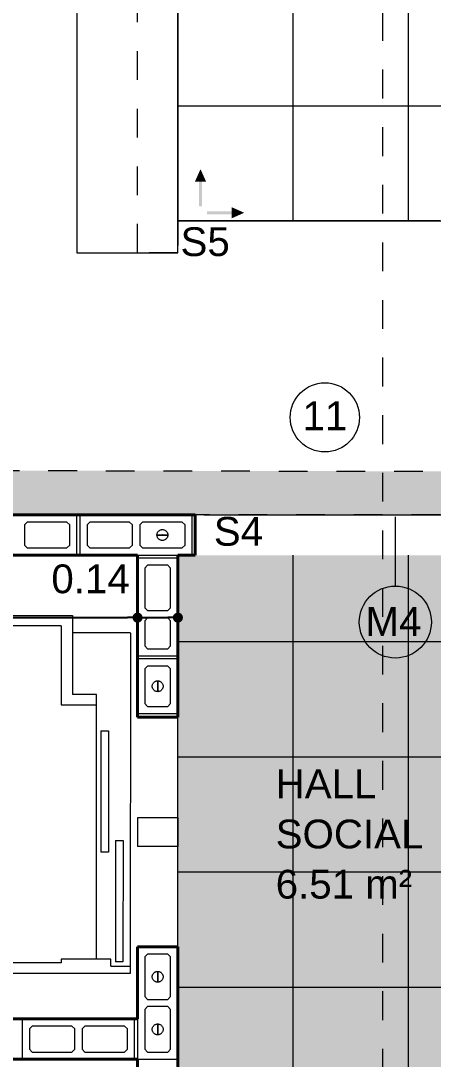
# Model space of a CAD drawing. Header units: millimetres. Extents: x 173 to 410, y -14 to 183.
# Drawn here: x 348.395 to 349.827, y -2.53 to 1.075 of the extents above; entities that cross this region are included whole.
import ezdxf
from ezdxf.enums import TextEntityAlignment as Align

# ---------------------------------------------------------------- set-up
doc = ezdxf.new("R2010")
doc.units = ezdxf.units.MM
doc.linetypes.add('DASHDOT', pattern=[1, 0.5, -0.25, 0, -0.25])
doc.linetypes.add('HIDDEN', pattern=[0.05, 0.025, -0.025])
doc.layers.get('0').update_dxf_attribs({"color": 4})
for name, color, linetype, lineweight in [('ARQ Alvenaria', 201, 'Continuous', 40), ('ARQ Anotações', 2, 'Continuous', 5), ('ARQ Caixilharia', 140, 'Continuous', 9), ('ARQ Eixos', 8, 'DASHDOT', 5), ('ARQ Equipamento', 4, 'Continuous', 18), ('ARQ Hachuras', 8, 'Continuous', 5), ('ARQ Projeções', 144, 'HIDDEN', 5), ('ARQ Visto', 152, 'Continuous', 13)]:
    doc.layers.add(name, color=color, linetype=linetype, lineweight=lineweight)
doc.layers.add('ARQ Forros', color=7, linetype='HIDDEN', lineweight=5, true_color=0xcacaca)
doc.layers.add('ARQ Pisos', color=9, linetype='Continuous', lineweight=5, true_color=0x808080)
doc.styles.get("Standard").update_dxf_attribs({"font": 'arial.ttf'})
doc.dimstyles.new('Executivo 1-50', dxfattribs={"dimtxt": 0.1, "dimasz": 0.035, "dimexe": 0, "dimexo": 0.0625, "dimgap": 0.03, "dimtad": 1, "dimzin": 0, "dimdsep": 46, "dimtxsty": 'Standard', "dimblk": 'DOT', "dimcen": 0.09, "dimclrd": 8, "dimclre": 8, "dimadec": 0, "dimazin": 0, "dimtfac": 1, "dimtix": 1, "dimtmove": 2, "dimatfit": 3, "dimldrblk": 'DOT', "dimfxl": 0.18, "dimfxlon": 1, "dimtolj": 1, "dimtzin": 0, "dimarcsym": 0})

# ---------------------------------------------------------------- blocks, each defined once
blk = doc.blocks.new('PSR_ProjElevador 1.60x2.1')
for p, q in [((43.244, 9.1411), (43.244, 9.3336)), ((44.4577, 9.3336), (43.2466, 9.3339)), ((44.4327, 9.3567), (44.4577, 9.3567)), ((44.4327, 9.2679), (44.4327, 9.3336)), ((44.4577, 7.6671), (44.4577, 9.3336)), ((43.9854, 9.2834), (43.9854, 9.3084)), ((43.9854, 9.3084), (44.4167, 9.3084)), ((44.4167, 9.3084), (44.4167, 9.2834)), ((43.5946, 9.2352), (43.5946, 9.2602)), ((43.5946, 9.2602), (44.026, 9.2602)), ((43.9854, 9.2834), (44.4167, 9.2834)), ((44.026, 9.2602), (44.026, 9.2352)), ((44.4077, 9.2679), (44.4077, 9.1041)), ((44.4327, 9.2679), (44.4077, 9.2679)), ((43.5946, 9.2352), (44.026, 9.2352)), ((44.4077, 9.2207), (43.4653, 9.2207)), ((43.4653, 9.2207), (43.4653, 9.1411)), ((43.5023, 9.1041), (43.5023, 9.2207)), ((43.1833, 9.1411), (43.4653, 9.1411)), ((43.1833, 7.6671), (43.1833, 9.1411)), ((43.2203, 9.1041), (43.5023, 9.1041)), ((43.2203, 9.1041), (43.2203, 7.7041)), ((44.4077, 9.1041), (44.4203, 9.1041)), ((44.4203, 9.1041), (44.4203, 7.7041)), ((44.4203, 7.7041), (43.2203, 7.7041)), ((43.1833, 7.6671), (44.4577, 7.6671)), ((43.3302, 7.6077), (43.3302, 7.4489)), ((43.3302, 7.6077), (44.3479, 7.6077)), ((44.3479, 7.6077), (44.3479, 7.4489)), ((43.3302, 7.4489), (44.3479, 7.4489))]:
    blk.add_line(p, q)
blk = doc.blocks.new('Empty Window_4')
at = {"layer": 'ARQ Visto', "lineweight": 13}
for p, q in [((-0.05, 0), (-0.05, -0.14)), ((-0.05, 0), (0.05, 0)), ((0.05, 0), (0.05, -0.14)), ((-0.05, -0.14), (0.05, -0.14))]:
    blk.add_line(p, q, dxfattribs=at)
blk = doc.blocks.new('_DOT')
at = {"color": 0, "linetype": 'ByBlock', "lineweight": -2}
blk.add_line((-0.5, 0), (-1, 0), dxfattribs=at)
at = {"color": 0, "linetype": 'ByBlock', "const_width": 0.5}
blk.add_lwpolyline([(-0.25, 0, 1), (0.25, 0, 1)], format="xyb", close=True, dxfattribs=at)
blk = doc.blocks.new('*D2022')
at = {"layer": 'ARQ Anotações', "color": 8, "lineweight": -2, "transparency": 16777216}
for p, q in [((348.9405, 6.4714), (348.9405, 6.6514)), ((348.9755, 6.6514), (350.4155, 6.6514)), ((350.4505, 6.4714), (350.4505, 6.6514))]:
    blk.add_line(p, q, dxfattribs=at)
at = {"layer": 'Defpoints', "color": 0, "transparency": 16777216}
for p in [(350.4505, 6.6514), (348.9405, 3.5972), (350.4505, -1.9026)]:
    blk.add_point(p, dxfattribs=at)
at = {"layer": 'ARQ Anotações', "color": 8, "lineweight": -2, "transparency": 16777216, "xscale": 0.035, "yscale": 0.035, "zscale": 0.035, "rotation": 180}
blk.add_blockref('_DOT', (348.9405, 6.6514), dxfattribs=at)
at = {"layer": 'ARQ Anotações', "color": 8, "lineweight": -2, "transparency": 16777216, "xscale": 0.035, "yscale": 0.035, "zscale": 0.035}
blk.add_blockref('_DOT', (350.4505, 6.6514), dxfattribs=at)
at = {"layer": 'ARQ Anotações', "color": 0, "transparency": 16777216, "insert": (349.6955, 6.7324), "char_height": 0.1, "attachment_point": 5}
blk.add_mtext('\\A1;1.51', dxfattribs=at)
blk = doc.blocks.new('paginacao')
for points in [[(-99, 275), (-59.8, 362.8), (-20.5, 275)], [(-70.3, 275), (-49.2, 275), (-70.3, 104.7), (-49.2, 104.7)], [(-275, 99.1), (-362.7, 59.8), (-275, 20.6)], [(-275, 70.4), (-275, 49.3), (-104.6, 70.4), (-104.6, 49.3)]]:
    blk.add_solid(points)
blk = doc.blocks.new('*D2124')
at = {"layer": 'ARQ Anotações', "color": 8, "lineweight": -2, "transparency": 16777216}
for p, q in [((348.2301, -2.3904), (348.0501, -2.3904)), ((348.0501, -2.4954), (348.0501, -2.4254)), ((348.2301, -2.5304), (348.0501, -2.5304))]:
    blk.add_line(p, q, dxfattribs=at)
at = {"layer": 'Defpoints', "color": 0, "transparency": 16777216}
for p in [(348.0501, -2.3904), (348.7728, -2.3904), (348.7728, -2.5304)]:
    blk.add_point(p, dxfattribs=at)
at = {"layer": 'ARQ Anotações', "color": 8, "lineweight": -2, "transparency": 16777216, "xscale": 0.035, "yscale": 0.035, "zscale": 0.035}
for p, rotation in [((348.0501, -2.3904), 90), ((348.0501, -2.5304), 270)]:
    blk.add_blockref('_DOT', p, dxfattribs=dict(at, rotation=rotation))
at = {"layer": 'ARQ Anotações', "color": 0, "lineweight": 13, "transparency": 16777216, "insert": (348.1533, -2.701), "char_height": 0.1, "attachment_point": 5, "rotation": 90}
blk.add_mtext('\\A1;0.14', dxfattribs=at)
blk = doc.blocks.new('*D2137')
at = {"layer": 'ARQ Anotações', "color": 8, "lineweight": -2, "transparency": 16777216}
for p, q in [((346.7405, -1.1772), (346.7405, -0.9972)), ((346.7755, -0.9972), (348.7655, -0.9972)), ((348.8005, -1.1772), (348.8005, -0.9972))]:
    blk.add_line(p, q, dxfattribs=at)
at = {"layer": 'Defpoints', "color": 0, "transparency": 16777216}
for p in [(348.8005, -0.9972), (346.7405, -2.3904), (348.8005, -2.3904)]:
    blk.add_point(p, dxfattribs=at)
at = {"layer": 'ARQ Anotações', "color": 8, "lineweight": -2, "transparency": 16777216, "xscale": 0.035, "yscale": 0.035, "zscale": 0.035, "rotation": 180}
blk.add_blockref('_DOT', (346.7405, -0.9972), dxfattribs=at)
at = {"layer": 'ARQ Anotações', "color": 8, "lineweight": -2, "transparency": 16777216, "xscale": 0.035, "yscale": 0.035, "zscale": 0.035}
blk.add_blockref('_DOT', (348.8005, -0.9972), dxfattribs=at)
at = {"layer": 'ARQ Anotações', "color": 0, "transparency": 16777216, "insert": (347.7705, -0.9162), "char_height": 0.1, "attachment_point": 5}
blk.add_mtext('\\A1;2.06', dxfattribs=at)
blk = doc.blocks.new('*D2138')
at = {"layer": 'ARQ Anotações', "color": 8, "lineweight": -2, "transparency": 16777216}
for p, q in [((348.8005, -1.1772), (348.8005, -0.9972)), ((348.8355, -0.9972), (348.9055, -0.9972)), ((348.9405, -1.1772), (348.9405, -0.9972))]:
    blk.add_line(p, q, dxfattribs=at)
at = {"layer": 'Defpoints', "color": 0, "transparency": 16777216}
for p in [(348.9405, -0.9972), (348.8005, -2.3904), (348.9405, -2.3904)]:
    blk.add_point(p, dxfattribs=at)
at = {"layer": 'ARQ Anotações', "color": 8, "lineweight": -2, "transparency": 16777216, "xscale": 0.035, "yscale": 0.035, "zscale": 0.035, "rotation": 180}
blk.add_blockref('_DOT', (348.8005, -0.9972), dxfattribs=at)
at = {"layer": 'ARQ Anotações', "color": 8, "lineweight": -2, "transparency": 16777216, "xscale": 0.035, "yscale": 0.035, "zscale": 0.035}
blk.add_blockref('_DOT', (348.9405, -0.9972), dxfattribs=at)
at = {"layer": 'ARQ Anotações', "color": 0, "transparency": 16777216, "insert": (348.6376, -0.8632), "char_height": 0.1, "attachment_point": 5}
blk.add_mtext('\\A1;0.14', dxfattribs=at)
blk = doc.blocks.new('*D2141')
at = {"layer": 'ARQ Anotações', "color": 8, "lineweight": -2, "transparency": 16777216}
for p, q in [((345.3905, -3.2147), (345.3905, -3.3947)), ((345.4255, -3.3947), (348.7655, -3.3947)), ((348.8005, -3.4079), (348.8005, -3.3947))]:
    blk.add_line(p, q, dxfattribs=at)
at = {"layer": 'Defpoints', "color": 0, "transparency": 16777216}
for p in [(345.3905, -1.9904), (348.8005, -3.3947), (348.8005, -3.4704)]:
    blk.add_point(p, dxfattribs=at)
at = {"layer": 'ARQ Anotações', "color": 8, "lineweight": -2, "transparency": 16777216, "xscale": 0.035, "yscale": 0.035, "zscale": 0.035, "rotation": 180}
blk.add_blockref('_DOT', (345.3905, -3.3947), dxfattribs=at)
at = {"layer": 'ARQ Anotações', "color": 8, "lineweight": -2, "transparency": 16777216, "xscale": 0.035, "yscale": 0.035, "zscale": 0.035}
blk.add_blockref('_DOT', (348.8005, -3.3947), dxfattribs=at)
at = {"layer": 'ARQ Anotações', "color": 0, "transparency": 16777216, "insert": (347.0955, -3.3136), "char_height": 0.1, "attachment_point": 5}
blk.add_mtext('\\A1;3.41', dxfattribs=at)
blk = doc.blocks.new('Window-Door Marker - 70_27')
at = {"color": 8}
blk.add_line((0, 0.1), (0, -0.14), dxfattribs=at)
blk.add_circle((0, 0.225), 0.125, dxfattribs=at)
blk.add_attdef('AC_MarkerText_1', text='', height=0.1, rotation=180).set_placement((0.1037, 0.3036), align=Align.BOTTOM_LEFT)

msp = doc.modelspace()

# ---------------------------------------------------------------- hatches: boundary and pattern name
at = {"layer": 'ARQ Forros'}
h = msp.add_hatch(color=256, dxfattribs=at)
h.dxf.hatch_style = 1
h.paths.add_polyline_path([(350.3005, 0.1396), (350.3005, 0.2896), (350.4506, 0.2896), (350.4506, -0.6404), (344.4906, -0.6404), (344.4906, -0.4807), (345.2906, -0.4807), (350.3006, -0.4901)])
h = msp.add_hatch(color=256, dxfattribs=at)
h.dxf.hatch_style = 1
h.paths.add_polyline_path([(340.5406, -7.1755), (340.5407, -7.1755), (340.5407, -5.2205), (341.5012, -5.2205), (341.5012, -5.0904), (341.8905, -5.0904), (341.8906, -5.0904), (343.3023, -5.0905), (343.3127, -5.0905), (350.4502, -5.0905), (350.4505, -0.7805), (348.9409, -0.7805), (348.9405, -3.8805), (342.051, -3.8805), (342.051, -0.7805), (340.5406, -0.7804)])
at = {"layer": 'ARQ Pisos'}
h = msp.add_hatch(dxfattribs=at)
h.set_pattern_fill('NET', color=256, scale=3.2)
h.set_pattern_definition([(0, (348.94046, 0.37957), (0, 0.4), []), (90, (348.94046, 0.37957), (-0.4, 2e-17), [])])
edge = h.paths.add_edge_path(flags=16)
edge.add_line((349.8506, 3.5836), (349.8435, 3.5836))
edge = h.paths.add_edge_path(flags=16)
edge.add_line((350.189, 3.5318), (349.843, 3.5318))
edge = h.paths.add_edge_path(flags=16)
edge.add_line((349.8506, 4.0399), (349.8435, 4.0399))
edge = h.paths.add_edge_path(flags=16)
edge.add_line((350.189, 4.0918), (349.843, 4.0918))
edge = h.paths.add_edge_path(flags=16)
edge.add_line((349.8364, 4.0399), (349.8292, 4.0399))
edge = h.paths.add_edge_path(flags=16)
edge.add_line((349.8364, 3.5836), (349.8292, 3.5836))
edge = h.paths.add_edge_path(flags=16)
edge.add_line((350.159, 4.0218), (350.159, 3.6018))
edge = h.paths.add_edge_path(flags=16)
edge.add_line((350.189, 4.0918), (350.189, 3.5318))
edge = h.paths.add_edge_path(flags=16)
edge.add_line((350.0479, 4.0399), (349.9039, 4.0399))
edge = h.paths.add_edge_path(flags=0)
edge.add_line((349.8649, 4.0399), (349.8577, 4.0399))
edge = h.paths.add_edge_path(flags=0)
edge.add_line((349.8791, 4.0399), (349.872, 4.0399))
edge = h.paths.add_edge_path(flags=0)
edge.add_line((349.8934, 4.0399), (349.8863, 4.0399))
edge = h.paths.add_edge_path(flags=16)
edge.add_line((350.119, 4.0618), (349.8511, 4.0618))
edge = h.paths.add_edge_path(flags=16)
edge.add_line((350.0479, 3.5836), (349.9039, 3.5836))
edge = h.paths.add_edge_path(flags=16)
edge.add_line((349.8791, 3.5836), (349.872, 3.5836))
edge = h.paths.add_edge_path(flags=16)
edge.add_line((349.8649, 3.5836), (349.8577, 3.5836))
edge = h.paths.add_edge_path(flags=16)
edge.add_line((349.8934, 3.5836), (349.8863, 3.5836))
edge = h.paths.add_edge_path(flags=16)
edge.add_line((350.119, 3.5618), (349.8511, 3.5618))
edge = h.paths.add_edge_path(flags=16)
edge.add_arc((349.8511, 3.5918), 0.03, 191.2982, 270)
edge = h.paths.add_edge_path(flags=16)
edge.add_arc((349.8511, 4.0318), 0.03, 90, 168.7018)
edge = h.paths.add_edge_path(flags=16)
edge.add_arc((351.0112, 3.82), 1.1812, 169.2681, 180.4155)
edge = h.paths.add_edge_path(flags=16)
edge.add_arc((351.0112, 3.82), 1.1742, 169.2033, 180.4155)
edge = h.paths.add_edge_path(flags=16)
edge.add_arc((351.0112, 3.82), 1.1672, 169.1378, 180.4155)
edge = h.paths.add_edge_path(flags=16)
edge.add_arc((351.0112, 3.8036), 1.1672, 179.5845, 190.8622)
edge = h.paths.add_edge_path(flags=16)
edge.add_arc((351.0112, 3.8036), 1.1742, 179.5845, 190.7967)
edge = h.paths.add_edge_path(flags=16)
edge.add_arc((351.0112, 3.8036), 1.1812, 179.5845, 190.7319)
edge = h.paths.add_edge_path(flags=16)
edge.add_arc((351.0112, 3.8036), 1.1882, 179.5845, 190.6679)
edge = h.paths.add_edge_path(flags=16)
edge.add_arc((351.0112, 3.8036), 1.1952, 179.5845, 190.6047)
edge = h.paths.add_edge_path(flags=16)
edge.add_arc((351.0112, 3.8036), 1.2022, 179.5845, 190.5423)
edge = h.paths.add_edge_path(flags=16)
edge.add_arc((350.9523, 3.8118), 1.1529, 180, 191.2982)
edge = h.paths.add_edge_path(flags=16)
edge.add_arc((350.9523, 3.8118), 1.1829, 180, 191.7132)
edge = h.paths.add_edge_path(flags=16)
edge.add_arc((351.0112, 3.82), 1.2022, 169.4577, 180.4155)
edge = h.paths.add_edge_path(flags=16)
edge.add_arc((351.0112, 3.82), 1.1952, 169.3953, 180.4155)
edge = h.paths.add_edge_path(flags=16)
edge.add_arc((351.0112, 3.82), 1.1882, 169.3321, 180.4155)
edge = h.paths.add_edge_path(flags=16)
edge.add_arc((350.9523, 3.8118), 1.1529, 168.7018, 180)
edge = h.paths.add_edge_path(flags=16)
edge.add_arc((350.9523, 3.8118), 1.1829, 168.2868, 180)
edge = h.paths.add_edge_path(flags=16)
edge.add_arc((349.843, 4.0418), 0.05, 90, 168.2868)
edge = h.paths.add_edge_path(flags=16)
edge.add_arc((349.843, 3.5818), 0.05, 191.7132, 270)
edge = h.paths.add_edge_path(flags=16)
edge.add_arc((349.7434, 3.7994), 0.3968, 323.211, 361.7837)
edge = h.paths.add_edge_path(flags=16)
edge.add_arc((349.7309, 3.807), 0.3878, 324.8203, 360.7037)
edge = h.paths.add_edge_path(flags=16)
edge.add_arc((351.0146, 3.8036), 1.1322, 179.5845, 191.2022)
edge = h.paths.add_edge_path(flags=16)
edge.add_arc((351.0112, 3.8036), 1.1392, 179.5845, 191.1325)
edge = h.paths.add_edge_path(flags=16)
edge.add_arc((351.0112, 3.8036), 1.1462, 179.5845, 191.0637)
edge = h.paths.add_edge_path(flags=16)
edge.add_arc((351.0112, 3.8036), 1.1532, 179.5845, 190.9957)
edge = h.paths.add_edge_path(flags=16)
edge.add_arc((351.0112, 3.8036), 1.1602, 179.5845, 190.9285)
edge = h.paths.add_edge_path(flags=16)
edge.add_arc((349.7434, 3.8241), 0.3968, 358.2163, 396.789)
edge = h.paths.add_edge_path(flags=16)
edge.add_arc((349.7309, 3.8165), 0.3878, 359.2963, 395.1797)
edge = h.paths.add_edge_path(flags=16)
edge.add_arc((351.0112, 3.82), 1.1602, 169.0715, 180.4155)
edge = h.paths.add_edge_path(flags=16)
edge.add_arc((351.0112, 3.82), 1.1532, 169.0043, 180.4155)
edge = h.paths.add_edge_path(flags=16)
edge.add_arc((351.0112, 3.82), 1.1462, 168.9363, 180.4155)
edge = h.paths.add_edge_path(flags=16)
edge.add_arc((351.0112, 3.82), 1.1392, 168.8675, 180.4155)
edge = h.paths.add_edge_path(flags=16)
edge.add_arc((351.0146, 3.82), 1.1322, 168.7978, 180.4155)
edge = h.paths.add_edge_path(flags=16)
edge.add_arc((350.119, 4.0218), 0.04, 0, 90)
edge = h.paths.add_edge_path(flags=16)
edge.add_arc((350.119, 3.6018), 0.04, 270, 360)
edge = h.paths.add_edge_path(flags=16)
edge.add_arc((350.0455, 3.8118), 0.0225, 0, 360)
edge = h.paths.add_edge_path(flags=16)
edge.add_arc((350.0455, 3.8118), 0.011, 0, 360)
h.paths.add_polyline_path([(348.9389, 0.3796), (349.8505, 0.3796), (349.8505, 0.2896), (350.4511, 0.2896), (350.4487, 1.0218), (349.9378, 1.0218), (349.9378, 2.2218), (350.4474, 2.2218), (350.4474, 2.7818), (349.8489, 2.7818), (349.8489, 2.8718), (350.4474, 2.8718), (350.4489, 3.5118), (350.2089, 3.5118), (350.2089, 4.1118), (348.9389, 4.1118)])
h = msp.add_hatch(dxfattribs=at)
h.set_pattern_fill('NET', color=256, scale=3.2)
h.set_pattern_definition([(0, (348.94046, -3.88043), (0, 0.4), []), (90, (348.94046, -3.88043), (-0.4, 2e-17), [])])
h.paths.add_polyline_path([(341.8902, -5.0904), (343.3031, -5.0904), (350.4501, -5.0904), (350.4501, -0.7804), (348.9405, -0.7804), (348.9405, -3.8804), (342.0502, -3.8804), (342.0506, -0.7804), (340.5402, -0.7804), (340.5402, -5.2304), (341.7508, -5.2304), (341.7508, -5.2304), (341.5008, -5.2304), (341.5008, -5.0904), (341.8902, -5.0904)])

# ---------------------------------------------------------------- linework, layer by layer
at = {"layer": 'ARQ Alvenaria'}
for p, q in [((349.0005, -0.6404), (344.4906, -0.6404)), ((349.0005, -0.7804), (349.0005, -0.6404)), ((346.7405, -0.7804), (348.8005, -0.7804)), ((348.8005, -0.7804), (348.8005, -1.3431)), ((348.9405, -1.3431), (348.9405, -0.7804)), ((348.9405, -0.7804), (349.0005, -0.7804)), ((348.8005, -1.3431), (348.9405, -1.3431)), ((348.8005, -2.1404), (348.8005, -2.3904)), ((348.8005, -2.1404), (348.9405, -2.1404)), ((348.9405, -2.6004), (348.9405, -2.1404)), ((348.8005, -2.3904), (346.7405, -2.3904)), ((346.6005, -2.5304), (348.8005, -2.5304)), ((348.8005, -2.5304), (348.8005, -2.6004))]:
    msp.add_line(p, q, dxfattribs=at)
at = {"layer": 'ARQ Anotações'}
msp.add_circle((349.4505, -0.302), 0.12, dxfattribs=at)
at = {"layer": 'ARQ Eixos', "linetype": 'DASHDOT', "ltscale": 0.1}
msp.add_line((349.6505, 8.5054), (349.6505, -13.7504), dxfattribs=at)
at = {"layer": 'ARQ Equipamento', "linetype": 'Continuous', "flags": 128}
msp.add_lwpolyline([(348.5905, 1.795), (348.5905, 0.2696), (348.9405, 0.2696), (348.9405, 1.795)], close=True, dxfattribs=at)
at = {"layer": 'ARQ Forros'}
msp.add_lwpolyline([(350.3005, 0.1396), (350.3005, 0.2896), (350.4506, 0.2896), (350.4506, -0.6404), (344.4906, -0.6404), (344.4906, -0.4807), (345.2906, -0.4807), (350.3006, -0.4901)], close=True, dxfattribs=at)
at = {"layer": 'ARQ Hachuras', "flags": 128}
for points in [[(348.2005, -0.7804), (348.5905, -0.7804), (348.5905, -0.6404), (348.2005, -0.6404)], [(348.6005, -0.7804), (348.9905, -0.7804), (348.9905, -0.6404), (348.6005, -0.6404)], [(348.408, -0.7454), (348.418, -0.7554), (348.5555, -0.7554), (348.5655, -0.7454), (348.5655, -0.6754), (348.5555, -0.6654), (348.418, -0.6654), (348.408, -0.6754)], [(348.6255, -0.7454), (348.6355, -0.7554), (348.773, -0.7554), (348.783, -0.7454), (348.783, -0.6754), (348.773, -0.6654), (348.6355, -0.6654), (348.6255, -0.6754)], [(348.808, -0.7454), (348.818, -0.7554), (348.9555, -0.7554), (348.9655, -0.7454), (348.9655, -0.6754), (348.9555, -0.6654), (348.818, -0.6654), (348.808, -0.6754)], [(348.8864, -0.7104), (348.8864, -0.7105), (348.8864, -0.7105), (348.8864, -0.7105), (348.8864, -0.7105), (348.8865, -0.7106), (348.8865, -0.7106), (348.8865, -0.7106), (348.8865, -0.7106), (348.8865, -0.7107), (348.8866, -0.7107), (348.8866, -0.7107), (348.8866, -0.7107), (348.8866, -0.7107), (348.8867, -0.7107), (348.8867, -0.7107), (348.8867, -0.7107), (348.8868, -0.7107), (348.8868, -0.7107), (348.8868, -0.7107), (348.8868, -0.7107), (348.8869, -0.7107), (348.8869, -0.7107), (348.8869, -0.7106), (348.8869, -0.7106), (348.887, -0.7106), (348.887, -0.7106), (348.887, -0.7105), (348.887, -0.7105), (348.887, -0.7105), (348.887, -0.7105), (348.887, -0.7104), (348.8678, -0.7104), (348.8679, -0.7085), (348.8682, -0.7066), (348.8687, -0.7048), (348.8693, -0.703), (348.8702, -0.7013), (348.8712, -0.6996), (348.8724, -0.6981), (348.8737, -0.6967), (348.8751, -0.6955), (348.8767, -0.6944), (348.8784, -0.6935), (348.8801, -0.6927), (348.882, -0.6921), (348.8839, -0.6917), (348.8858, -0.6916), (348.8877, -0.6916), (348.8896, -0.6917), (348.8915, -0.6921), (348.8933, -0.6927), (348.895, -0.6935), (348.8967, -0.6944), (348.8983, -0.6955), (348.8997, -0.6967), (348.9011, -0.6981), (348.9022, -0.6996), (348.9032, -0.7013), (348.9041, -0.703), (348.9047, -0.7048), (348.9052, -0.7066), (348.9055, -0.7085), (348.9056, -0.7104)], [(348.887, -0.7104), (348.887, -0.7104), (348.887, -0.7104), (348.887, -0.7103), (348.887, -0.7103), (348.887, -0.7103), (348.887, -0.7103), (348.8869, -0.7102), (348.8869, -0.7102), (348.8869, -0.7102), (348.8869, -0.7102), (348.8868, -0.7102), (348.8868, -0.7101), (348.8868, -0.7101), (348.8868, -0.7101), (348.8867, -0.7101), (348.8867, -0.7101), (348.8867, -0.7101), (348.8866, -0.7101), (348.8866, -0.7101), (348.8866, -0.7102), (348.8866, -0.7102), (348.8865, -0.7102), (348.8865, -0.7102), (348.8865, -0.7102), (348.8865, -0.7103), (348.8865, -0.7103), (348.8864, -0.7103), (348.8864, -0.7103), (348.8864, -0.7104), (348.8864, -0.7104), (348.8864, -0.7104), (348.9056, -0.7104), (348.9055, -0.7123), (348.9052, -0.7142), (348.9047, -0.7161), (348.9041, -0.7179), (348.9032, -0.7196), (348.9022, -0.7212), (348.9011, -0.7227), (348.8997, -0.7241), (348.8983, -0.7254), (348.8967, -0.7265), (348.895, -0.7274), (348.8933, -0.7282), (348.8915, -0.7287), (348.8896, -0.7291), (348.8877, -0.7293), (348.8858, -0.7293), (348.8839, -0.7291), (348.882, -0.7287), (348.8801, -0.7282), (348.8784, -0.7274), (348.8767, -0.7265), (348.8751, -0.7254), (348.8737, -0.7241), (348.8724, -0.7227), (348.8712, -0.7212), (348.8702, -0.7196), (348.8693, -0.7179), (348.8687, -0.7161), (348.8682, -0.7142), (348.8679, -0.7123), (348.8678, -0.7104)], [(348.9405, -1.1304), (348.9405, -0.7904), (348.8005, -0.7904), (348.8005, -1.1304)], [(348.9055, -0.9729), (348.9155, -0.9629), (348.9155, -0.8254), (348.9055, -0.8154), (348.8355, -0.8154), (348.8255, -0.8254), (348.8255, -0.9629), (348.8355, -0.9729)], [(348.9055, -1.1054), (348.9155, -1.0954), (348.9155, -1.0079), (348.9055, -0.9979), (348.8355, -0.9979), (348.8255, -1.0079), (348.8255, -1.0954), (348.8355, -1.1054)], [(348.9405, -1.3304), (348.9405, -1.1404), (348.8005, -1.1404), (348.8005, -1.3304)], [(348.9055, -1.3054), (348.9155, -1.2954), (348.9155, -1.1754), (348.9055, -1.1654), (348.8355, -1.1654), (348.8255, -1.1754), (348.8255, -1.2954), (348.8355, -1.3054)], [(348.8705, -1.2357), (348.8705, -1.2357), (348.8705, -1.2357), (348.8706, -1.2357), (348.8706, -1.2357), (348.8706, -1.2357), (348.8706, -1.2357), (348.8707, -1.2357), (348.8707, -1.2356), (348.8707, -1.2356), (348.8707, -1.2356), (348.8707, -1.2356), (348.8707, -1.2355), (348.8708, -1.2355), (348.8708, -1.2355), (348.8708, -1.2354), (348.8708, -1.2354), (348.8708, -1.2354), (348.8708, -1.2354), (348.8707, -1.2353), (348.8707, -1.2353), (348.8707, -1.2353), (348.8707, -1.2352), (348.8707, -1.2352), (348.8707, -1.2352), (348.8706, -1.2352), (348.8706, -1.2352), (348.8706, -1.2352), (348.8706, -1.2351), (348.8705, -1.2351), (348.8705, -1.2351), (348.8705, -1.2351), (348.8705, -1.2543), (348.8686, -1.2542), (348.8667, -1.2539), (348.8648, -1.2535), (348.863, -1.2528), (348.8613, -1.252), (348.8597, -1.2509), (348.8582, -1.2498), (348.8568, -1.2484), (348.8555, -1.247), (348.8544, -1.2454), (348.8535, -1.2438), (348.8527, -1.242), (348.8522, -1.2402), (348.8518, -1.2383), (348.8516, -1.2364), (348.8516, -1.2345), (348.8518, -1.2326), (348.8522, -1.2307), (348.8527, -1.2289), (348.8535, -1.2271), (348.8544, -1.2254), (348.8555, -1.2239), (348.8568, -1.2224), (348.8582, -1.2211), (348.8597, -1.2199), (348.8613, -1.2189), (348.863, -1.2181), (348.8648, -1.2174), (348.8667, -1.2169), (348.8686, -1.2166), (348.8705, -1.2165)], [(348.8705, -1.2351), (348.8704, -1.2351), (348.8704, -1.2351), (348.8704, -1.2351), (348.8703, -1.2352), (348.8703, -1.2352), (348.8703, -1.2352), (348.8703, -1.2352), (348.8702, -1.2352), (348.8702, -1.2352), (348.8702, -1.2353), (348.8702, -1.2353), (348.8702, -1.2353), (348.8702, -1.2354), (348.8702, -1.2354), (348.8702, -1.2354), (348.8702, -1.2354), (348.8702, -1.2355), (348.8702, -1.2355), (348.8702, -1.2355), (348.8702, -1.2356), (348.8702, -1.2356), (348.8702, -1.2356), (348.8702, -1.2356), (348.8703, -1.2357), (348.8703, -1.2357), (348.8703, -1.2357), (348.8703, -1.2357), (348.8704, -1.2357), (348.8704, -1.2357), (348.8704, -1.2357), (348.8705, -1.2357), (348.8705, -1.2165), (348.8724, -1.2166), (348.8743, -1.2169), (348.8761, -1.2174), (348.8779, -1.2181), (348.8796, -1.2189), (348.8813, -1.2199), (348.8828, -1.2211), (348.8842, -1.2224), (348.8854, -1.2239), (348.8865, -1.2254), (348.8874, -1.2271), (348.8882, -1.2289), (348.8888, -1.2307), (348.8891, -1.2326), (348.8893, -1.2345), (348.8893, -1.2364), (348.8891, -1.2383), (348.8888, -1.2402), (348.8882, -1.242), (348.8874, -1.2438), (348.8865, -1.2454), (348.8854, -1.247), (348.8842, -1.2484), (348.8828, -1.2498), (348.8813, -1.2509), (348.8796, -1.252), (348.8779, -1.2528), (348.8761, -1.2535), (348.8743, -1.2539), (348.8724, -1.2542), (348.8705, -1.2543)], [(348.9405, -2.5304), (348.9405, -2.1404), (348.8005, -2.1404), (348.8005, -2.5304)], [(348.9055, -2.3229), (348.9155, -2.3129), (348.9155, -2.1754), (348.9055, -2.1654), (348.8355, -2.1654), (348.8255, -2.1754), (348.8255, -2.3129), (348.8355, -2.3229)], [(348.8705, -2.2445), (348.8705, -2.2445), (348.8705, -2.2445), (348.8706, -2.2445), (348.8706, -2.2445), (348.8706, -2.2444), (348.8706, -2.2444), (348.8707, -2.2444), (348.8707, -2.2444), (348.8707, -2.2444), (348.8707, -2.2443), (348.8707, -2.2443), (348.8707, -2.2443), (348.8708, -2.2443), (348.8708, -2.2442), (348.8708, -2.2442), (348.8708, -2.2442), (348.8708, -2.2441), (348.8708, -2.2441), (348.8707, -2.2441), (348.8707, -2.244), (348.8707, -2.244), (348.8707, -2.244), (348.8707, -2.244), (348.8707, -2.244), (348.8706, -2.2439), (348.8706, -2.2439), (348.8706, -2.2439), (348.8706, -2.2439), (348.8705, -2.2439), (348.8705, -2.2439), (348.8705, -2.2439), (348.8705, -2.2631), (348.8686, -2.263), (348.8667, -2.2627), (348.8648, -2.2622), (348.863, -2.2615), (348.8613, -2.2607), (348.8597, -2.2597), (348.8582, -2.2585), (348.8568, -2.2572), (348.8555, -2.2557), (348.8544, -2.2542), (348.8535, -2.2525), (348.8527, -2.2507), (348.8522, -2.2489), (348.8518, -2.247), (348.8516, -2.2451), (348.8516, -2.2432), (348.8518, -2.2413), (348.8522, -2.2394), (348.8527, -2.2376), (348.8535, -2.2359), (348.8544, -2.2342), (348.8555, -2.2326), (348.8568, -2.2312), (348.8582, -2.2298), (348.8597, -2.2287), (348.8613, -2.2277), (348.863, -2.2268), (348.8648, -2.2261), (348.8667, -2.2257), (348.8686, -2.2254), (348.8705, -2.2253)], [(348.8705, -2.2439), (348.8704, -2.2439), (348.8704, -2.2439), (348.8704, -2.2439), (348.8703, -2.2439), (348.8703, -2.2439), (348.8703, -2.2439), (348.8703, -2.244), (348.8702, -2.244), (348.8702, -2.244), (348.8702, -2.244), (348.8702, -2.244), (348.8702, -2.2441), (348.8702, -2.2441), (348.8702, -2.2441), (348.8702, -2.2442), (348.8702, -2.2442), (348.8702, -2.2442), (348.8702, -2.2443), (348.8702, -2.2443), (348.8702, -2.2443), (348.8702, -2.2443), (348.8702, -2.2444), (348.8702, -2.2444), (348.8703, -2.2444), (348.8703, -2.2444), (348.8703, -2.2444), (348.8703, -2.2445), (348.8704, -2.2445), (348.8704, -2.2445), (348.8704, -2.2445), (348.8705, -2.2445), (348.8705, -2.2253), (348.8724, -2.2254), (348.8743, -2.2257), (348.8761, -2.2261), (348.8779, -2.2268), (348.8796, -2.2277), (348.8813, -2.2287), (348.8828, -2.2298), (348.8842, -2.2312), (348.8854, -2.2326), (348.8865, -2.2342), (348.8874, -2.2359), (348.8882, -2.2376), (348.8888, -2.2394), (348.8891, -2.2413), (348.8893, -2.2432), (348.8893, -2.2451), (348.8891, -2.247), (348.8888, -2.2489), (348.8882, -2.2507), (348.8874, -2.2525), (348.8865, -2.2542), (348.8854, -2.2557), (348.8842, -2.2572), (348.8828, -2.2585), (348.8813, -2.2597), (348.8796, -2.2607), (348.8779, -2.2615), (348.8761, -2.2622), (348.8743, -2.2627), (348.8724, -2.263), (348.8705, -2.2631)], [(348.9055, -2.5054), (348.9155, -2.4954), (348.9155, -2.3579), (348.9055, -2.3479), (348.8355, -2.3479), (348.8255, -2.3579), (348.8255, -2.4954), (348.8355, -2.5054)], [(348.7905, -2.3904), (348.4005, -2.3904), (348.4005, -2.5304), (348.7905, -2.5304)], [(348.583, -2.4254), (348.573, -2.4154), (348.4355, -2.4154), (348.4255, -2.4254), (348.4255, -2.4954), (348.4355, -2.5054), (348.573, -2.5054), (348.583, -2.4954)], [(348.7655, -2.4254), (348.7555, -2.4154), (348.618, -2.4154), (348.608, -2.4254), (348.608, -2.4954), (348.618, -2.5054), (348.7555, -2.5054), (348.7655, -2.4954)], [(348.8705, -2.427), (348.8705, -2.427), (348.8705, -2.427), (348.8706, -2.427), (348.8706, -2.427), (348.8706, -2.4269), (348.8706, -2.4269), (348.8707, -2.4269), (348.8707, -2.4269), (348.8707, -2.4269), (348.8707, -2.4268), (348.8707, -2.4268), (348.8707, -2.4268), (348.8708, -2.4268), (348.8708, -2.4267), (348.8708, -2.4267), (348.8708, -2.4267), (348.8708, -2.4266), (348.8708, -2.4266), (348.8707, -2.4266), (348.8707, -2.4265), (348.8707, -2.4265), (348.8707, -2.4265), (348.8707, -2.4265), (348.8707, -2.4265), (348.8706, -2.4264), (348.8706, -2.4264), (348.8706, -2.4264), (348.8706, -2.4264), (348.8705, -2.4264), (348.8705, -2.4264), (348.8705, -2.4264), (348.8705, -2.4456), (348.8686, -2.4455), (348.8667, -2.4452), (348.8648, -2.4447), (348.863, -2.444), (348.8613, -2.4432), (348.8597, -2.4422), (348.8582, -2.441), (348.8568, -2.4397), (348.8555, -2.4382), (348.8544, -2.4367), (348.8535, -2.435), (348.8527, -2.4332), (348.8522, -2.4314), (348.8518, -2.4295), (348.8516, -2.4276), (348.8516, -2.4257), (348.8518, -2.4238), (348.8522, -2.4219), (348.8527, -2.4201), (348.8535, -2.4184), (348.8544, -2.4167), (348.8555, -2.4151), (348.8568, -2.4137), (348.8582, -2.4123), (348.8597, -2.4112), (348.8613, -2.4102), (348.863, -2.4093), (348.8648, -2.4086), (348.8667, -2.4082), (348.8686, -2.4079), (348.8705, -2.4078)], [(348.8705, -2.4264), (348.8704, -2.4264), (348.8704, -2.4264), (348.8704, -2.4264), (348.8703, -2.4264), (348.8703, -2.4264), (348.8703, -2.4264), (348.8703, -2.4265), (348.8702, -2.4265), (348.8702, -2.4265), (348.8702, -2.4265), (348.8702, -2.4265), (348.8702, -2.4266), (348.8702, -2.4266), (348.8702, -2.4266), (348.8702, -2.4267), (348.8702, -2.4267), (348.8702, -2.4267), (348.8702, -2.4268), (348.8702, -2.4268), (348.8702, -2.4268), (348.8702, -2.4268), (348.8702, -2.4269), (348.8702, -2.4269), (348.8703, -2.4269), (348.8703, -2.4269), (348.8703, -2.4269), (348.8703, -2.427), (348.8704, -2.427), (348.8704, -2.427), (348.8704, -2.427), (348.8705, -2.427), (348.8705, -2.4078), (348.8724, -2.4079), (348.8743, -2.4082), (348.8761, -2.4086), (348.8779, -2.4093), (348.8796, -2.4102), (348.8813, -2.4112), (348.8828, -2.4123), (348.8842, -2.4137), (348.8854, -2.4151), (348.8865, -2.4167), (348.8874, -2.4184), (348.8882, -2.4201), (348.8888, -2.4219), (348.8891, -2.4238), (348.8893, -2.4257), (348.8893, -2.4276), (348.8891, -2.4295), (348.8888, -2.4314), (348.8882, -2.4332), (348.8874, -2.435), (348.8865, -2.4367), (348.8854, -2.4382), (348.8842, -2.4397), (348.8828, -2.441), (348.8813, -2.4422), (348.8796, -2.4432), (348.8779, -2.444), (348.8761, -2.4447), (348.8743, -2.4452), (348.8724, -2.4455), (348.8705, -2.4456)]]:
    msp.add_lwpolyline(points, close=True, dxfattribs=at)
at = {"layer": 'ARQ Projeções'}
msp.add_lwpolyline([(348.8005, 1.795), (348.9405, 1.795), (348.9405, 0.2696), (348.8005, 0.2696)], close=True, dxfattribs=at)
at = {"layer": 'ARQ Visto'}
for p, q in [((348.9405, 1.795), (348.9405, 0.3796)), ((349.8505, 0.3799), (348.9405, 0.3799)), ((349.0306, -0.6404), (349.9306, -0.6404))]:
    msp.add_line(p, q, dxfattribs=at)

# ---------------------------------------------------------------- block references
at = {"layer": 'ARQ Anotações', "xscale": -0.0005, "yscale": 0.0005, "zscale": 0.0005, "rotation": 0.0005395685344122825}
msp.add_blockref('paginacao', (348.9892, 0.3785), dxfattribs=at)
at = {"layer": 'ARQ Anotações'}
ref = msp.add_blockref('Window-Door Marker - 70_27', (349.6951, -0.7876), dxfattribs=dict(at, rotation=180))
ref.add_attrib('AC_MarkerText_1', 'M4', dxfattribs={"layer": '0', "height": 0.1}).set_placement((349.5914, -1.0907), align=Align.BOTTOM_LEFT)
at = {"layer": 'ARQ Caixilharia', "rotation": 269.9999999999997}
msp.add_blockref('Empty Window_4', (348.9405, -1.7418), dxfattribs=at)
at = {"layer": 'ARQ Equipamento', "xscale": 0.9749953377697372, "yscale": 1.047621066577459, "rotation": 269.9998080613041}
msp.add_blockref('PSR_ProjElevador 1.60x2.1', (338.9986, 41.1142), dxfattribs=at)

# ---------------------------------------------------------------- texts
at = {"layer": 'ARQ Anotações', "char_height": 0.1}
for s, insert, attachment_point in [('{S5}', (349.1207, 0.2566), 9), ('{11}', (349.4505, -0.2964), 5), ('S4', (349.0653, -0.7491), 7)]:
    msp.add_mtext(s, dxfattribs=dict(at, insert=insert, attachment_point=attachment_point))
at = {"layer": 'ARQ Anotações', "insert": (349.5361, -1.9742), "char_height": 0.1, "attachment_point": 8, "line_spacing_factor": 1.045744}
msp.add_mtext('\\pxql;HALL\\PSOCIAL\\P6.51 m²', dxfattribs=at)

# ---------------------------------------------------------------- dimensions: what is measured, and where the dimension line sits
at = {"layer": 'ARQ Anotações'}
for base, p1, p2, picture, middle in [((350.4505, 6.6514), (348.9405, 3.5972), (350.4505, -1.9026), '*D2022', (349.6955, 6.7324)), ((348.8005, -0.9972), (346.7405, -2.3904), (348.8005, -2.3904), '*D2137', (347.7705, -0.9162)), ((348.8005, -3.3947), (345.3905, -1.9904), (348.8005, -3.4704), '*D2141', (347.0955, -3.3136))]:
    dim = msp.add_linear_dim(base=base, p1=p1, p2=p2, dimstyle='Executivo 1-50', dxfattribs=at)
    dim.commit()
    dim.dimension.update_dxf_attribs({"geometry": picture, "text_midpoint": middle})
dim = msp.add_linear_dim(base=(348.9405, -0.9972), p1=(348.8005, -2.3904), p2=(348.9405, -2.3904), dimstyle='Executivo 1-50', dxfattribs=at)
dim.commit()
dim.dimension.update_dxf_attribs({"geometry": '*D2138', "text_midpoint": (348.6376, -0.8632), "dimtype": 160})
at = {"layer": 'ARQ Anotações', "lineweight": 13}
dim = msp.add_linear_dim(base=(348.0501, -2.3904), p1=(348.7728, -2.5304), p2=(348.7728, -2.3904), angle=90, dimstyle='Executivo 1-50', dxfattribs=at)
dim.commit()
dim.dimension.update_dxf_attribs({"geometry": '*D2124', "text_midpoint": (348.1533, -2.701), "dimtype": 160})

doc.saveas('drawing.dxf')
